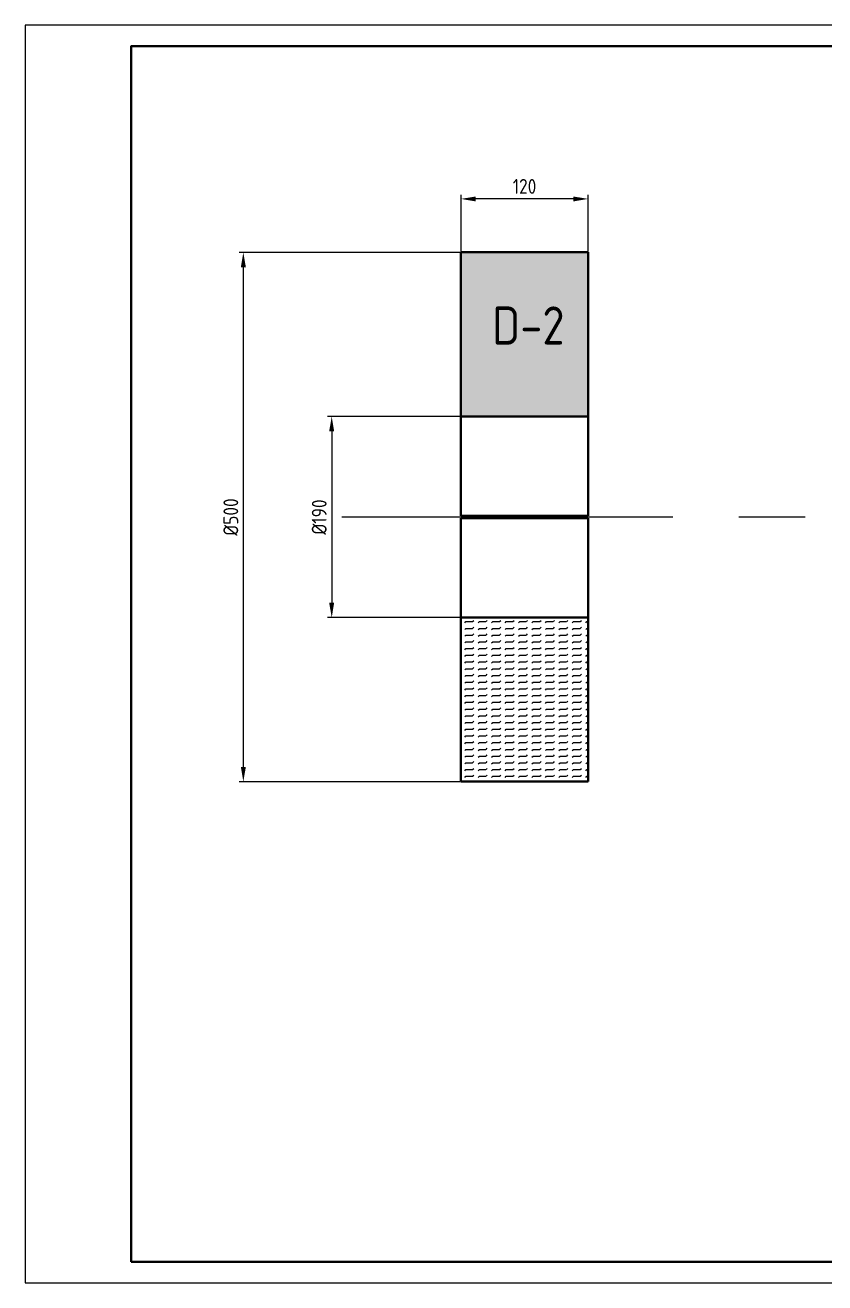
# Model space of a CAD drawing. Header units: millimetres. Extents: x 52110 to 400893, y -153728 to 31997.
# Drawn here: x 356035 to 356790, y -22989 to -21801 of the extents above; entities that cross this region are included whole.
import ezdxf
from ezdxf.enums import TextEntityAlignment as Align

# ---------------------------------------------------------------- set-up
doc = ezdxf.new("R2010")
doc.units = ezdxf.units.MM
doc.header["$LTSCALE"] = 500
doc.linetypes.add('CENTER', pattern=[2, 1.25, -0.25, 0.25, -0.25])
for name, color, linetype, lineweight in [('SHI', 7, 'Continuous', 40), ('WEN', 3, 'Continuous', 20), ('XI', 2, 'Continuous', 20), ('ZHONG', 1, 'CENTER', 20)]:
    doc.layers.add(name, color=color, linetype=linetype, lineweight=lineweight)
doc.styles.add('GB', font='gbenor.shx', dxfattribs={"bigfont": 'gbcbig.shx'})
doc.dimstyles.new('ISO-25$0', dxfattribs={"dimscale": 40, "dimtxt": 3.5, "dimasz": 3.5, "dimexe": 1, "dimexo": 0.2, "dimgap": 1.2, "dimtad": 1, "dimtoh": 1, "dimdec": 1, "dimzin": 9, "dimdsep": 46, "dimtxsty": 'GB', "dimcen": 0, "dimclrd": 3, "dimclre": 3, "dimclrt": 256, "dimadec": 0, "dimazin": 2, "dimtfac": 1, "dimtdec": 1, "dimtix": 1, "dimtmove": 0, "dimatfit": 3, "dimldrblk": 'DOTSMALL', "dimfxl": 0, "dimlwd": -1, "dimlwe": 20, "dimarcsym": 0})
pattern_1 = [(0, (0, 0), (0, 6.35), [6.35, -6.35]), (45, (6.35, 0), (4e-16, 6.350002743), [1.5875, -5.80526, 1.5875, -8.98026])]

# ---------------------------------------------------------------- blocks, each defined once
blk = doc.blocks.new('*D640')
at = {"layer": 'Defpoints', "color": 0}
for p in [(356446.4, -21965.4), (356446.4, -22015.9), (356566.4, -22015.9)]:
    blk.add_point(p, dxfattribs=at)
at = {"layer": 'WEN', "color": 3, "linetype": 'ByBlock', "lineweight": 20}
for p, q in [((356446.4, -22015.1), (356446.4, -21961.4)), ((356566.4, -22015.1), (356566.4, -21961.4))]:
    blk.add_line(p, q, dxfattribs=at)
at = {"layer": 'WEN', "color": 3, "linetype": 'ByBlock'}
blk.add_line((356552.4, -21965.4), (356460.4, -21965.4), dxfattribs=at)
at = {"layer": 'WEN', "color": 3}
for points in [[(356460.4, -21963.1), (356460.4, -21967.8), (356446.4, -21965.4)], [(356552.4, -21963.1), (356552.4, -21967.8), (356566.4, -21965.4)]]:
    blk.add_solid(points, dxfattribs=at)
at = {"layer": 'WEN', "insert": (356506.4, -21953.6), "char_height": 14, "attachment_point": 5, "style": 'GB'}
blk.add_mtext('120', dxfattribs=at)
blk = doc.blocks.new('_DotSmall')
at = {"color": 0, "linetype": 'ByBlock', "const_width": 0.5}
blk.add_lwpolyline([(-0.0625, 0, 1), (0.0625, 0, 1)], format="xyb", close=True, dxfattribs=at)
blk = doc.blocks.new('*D642')
at = {"layer": 'Defpoints', "color": 0}
for p in [(356506.4, -22170.9), (356324.3, -22360.9), (356506.4, -22360.9)]:
    blk.add_point(p, dxfattribs=at)
at = {"layer": 'WEN', "color": 3, "linetype": 'ByBlock', "lineweight": 20}
for p, q in [((356505.6, -22170.9), (356320.3, -22170.9)), ((356505.6, -22360.9), (356320.3, -22360.9))]:
    blk.add_line(p, q, dxfattribs=at)
at = {"layer": 'WEN', "color": 3, "linetype": 'ByBlock'}
blk.add_line((356324.3, -22184.9), (356324.3, -22346.9), dxfattribs=at)
at = {"layer": 'WEN', "color": 3}
for points in [[(356321.9, -22184.9), (356326.6, -22184.9), (356324.3, -22170.9)], [(356321.9, -22346.9), (356326.6, -22346.9), (356324.3, -22360.9)]]:
    blk.add_solid(points, dxfattribs=at)
at = {"layer": 'WEN', "insert": (356312.5, -22265.9), "char_height": 14, "attachment_point": 5, "rotation": 90, "style": 'GB'}
blk.add_mtext('%%C190', dxfattribs=at)
blk = doc.blocks.new('*D643')
at = {"layer": 'Defpoints', "color": 0}
for p in [(356446.4, -22015.9), (356240.8, -22515.9), (356446.4, -22515.9)]:
    blk.add_point(p, dxfattribs=at)
at = {"layer": 'WEN', "color": 3, "linetype": 'ByBlock', "lineweight": 20}
for p, q in [((356445.6, -22015.9), (356236.8, -22015.9)), ((356445.6, -22515.9), (356236.8, -22515.9))]:
    blk.add_line(p, q, dxfattribs=at)
at = {"layer": 'WEN', "color": 3, "linetype": 'ByBlock'}
blk.add_line((356240.8, -22029.9), (356240.8, -22501.9), dxfattribs=at)
at = {"layer": 'WEN', "color": 3}
for points in [[(356238.5, -22029.9), (356243.2, -22029.9), (356240.8, -22015.9)], [(356238.5, -22501.9), (356243.2, -22501.9), (356240.8, -22515.9)]]:
    blk.add_solid(points, dxfattribs=at)
at = {"layer": 'WEN', "insert": (356229, -22265.9), "char_height": 14, "attachment_point": 5, "rotation": 90, "style": 'GB'}
blk.add_mtext('%%C500', dxfattribs=at)

msp = doc.modelspace()

# ---------------------------------------------------------------- hatches: boundary and pattern name
at = {"layer": 'WEN'}
h = msp.add_hatch(dxfattribs=at)
h.set_pattern_fill('FLEX', color=256, style=0)
h.set_pattern_definition(pattern_1)
h.paths.add_polyline_path([(356566.38101, -22015.85569), (356446.38101, -22015.85569), (356446.38101, -22170.85569), (356566.38101, -22170.85569)])
h.paths.add_polyline_path([(356473.04944, -22107.79161), (356547.05985, -22107.79161), (356547.05985, -22062.16572), (356473.04944, -22062.16572)], flags=24)
h.paths.add_polyline_path([(356493.54308, -21963.54658), (356519.21894, -21963.54658), (356519.21894, -21945.45635), (356493.54308, -21945.45635)], flags=9)
h.paths.add_polyline_path([(356825.92934, -22272.1875), (356825.92934, -22259.52389), (356807.84371, -22259.52389), (356807.84371, -22272.1875)], flags=9)
h.paths.add_polyline_path([(356322.94673, -22283.964), (356322.94673, -22247.74738), (356304.86979, -22247.74738), (356304.86979, -22283.964)], flags=9)
h.paths.add_polyline_path([(356239.444, -22285.11029), (356239.444, -22246.6011), (356221.45616, -22246.6011), (356221.45616, -22285.11029)], flags=9)
h.paths.add_polyline_path([(357257.03839, -22914.97622), (357431.06045, -22914.97622), (357431.06045, -22872.8218), (357257.03839, -22872.8218)], flags=9)
h.paths.add_polyline_path([(357199.32834, -22734.08704), (357386.03422, -22734.08704), (357386.03422, -22705.10174), (357199.32834, -22705.10174)], flags=9)
h.paths.add_polyline_path([(357199.42761, -22703.49937), (357332.37613, -22703.49937), (357332.37613, -22675.10966), (357199.42761, -22675.10966)], flags=9)
h.paths.add_polyline_path([(357198.94743, -22672.1611), (357481.19599, -22672.1611), (357481.19599, -22643.17581), (357198.94743, -22643.17581)], flags=9)
h.paths.add_polyline_path([(357280.43124, -22587.78844), (357328.79521, -22587.78844), (357328.79521, -22560.68918), (357280.43124, -22560.68918)], flags=9)
h.paths.add_polyline_path([(357199.61203, -22635.05295), (357589.47011, -22635.05295), (357589.47011, -22606.06766), (357199.61203, -22606.06766)], flags=9)
h.paths.add_polyline_path([(357488.39939, -22960.15354), (357661.144, -22960.15354), (357661.144, -22930.40499), (357488.39939, -22930.40499)], flags=9)
h.paths.add_polyline_path([(357472.38752, -22874.23331), (357517.1559, -22874.23331), (357517.1559, -22848.32522), (357472.38752, -22848.32522)], flags=9)
h.paths.add_polyline_path([(357465.48862, -22850.38221), (357524.0548, -22850.38221), (357524.0548, -22824.17633), (357465.48862, -22824.17633)], flags=9)
h.paths.add_polyline_path([(357553.92057, -22851.12669), (357595.62278, -22851.12669), (357595.62278, -22823.43184), (357553.92057, -22823.43184)], flags=9)
h.paths.add_polyline_path([(357538.24226, -22874.68), (357611.30109, -22874.68), (357611.30109, -22847.87853), (357538.24226, -22847.87853)], flags=9)
h.paths.add_polyline_path([(357491.07904, -22899.12669), (357574.89154, -22899.12669), (357574.89154, -22871.43184), (357491.07904, -22871.43184)], flags=9)
h.paths.add_polyline_path([(357617.93468, -22852.70917), (357692.42854, -22852.70917), (357692.42854, -22821.84957), (357617.93468, -22821.84957)], flags=9)
h.paths.add_polyline_path([(357640.51802, -22871.96898), (357669.0254, -22871.96898), (357669.0254, -22850.58955), (357640.51802, -22850.58955)], flags=9)
h.paths.add_polyline_path([(357631.37717, -22899.30254), (357680.93232, -22899.30254), (357680.93232, -22871.0121), (357631.37717, -22871.0121)], flags=9)
h.paths.add_polyline_path([(357645.48939, -22919.78724), (357666.8201, -22919.78724), (357666.8201, -22898.5274), (357645.48939, -22898.5274)], flags=9)
h.paths.add_polyline_path([(357245.64669, -22967.40427), (357271.89669, -22967.40427), (357271.89669, -22947.15427), (357245.64669, -22947.15427)], flags=9)
h.paths.add_polyline_path([(357238.71471, -22946.23331), (357278.82868, -22946.23331), (357278.82868, -22920.32522), (357238.71471, -22920.32522)], flags=9)
h.paths.add_polyline_path([(357326.98656, -22968.43497), (357366.55683, -22968.43497), (357366.55683, -22946.12356), (357326.98656, -22946.12356)], flags=9)
h.paths.add_polyline_path([(357327.11177, -22946.53111), (357366.43162, -22946.53111), (357366.43162, -22920.02743), (357327.11177, -22920.02743)], flags=9)
h.paths.add_polyline_path([(356990.34155, -22970.08441), (357039.20184, -22970.08441), (357039.20184, -22944.47412), (356990.34155, -22944.47412)], flags=9)
h.paths.add_polyline_path([(356990.34155, -22922.9778), (357039.20184, -22922.9778), (357039.20184, -22895.58074), (356990.34155, -22895.58074)], flags=9)
h.paths.add_polyline_path([(356989.94449, -22946.68), (357039.5989, -22946.68), (357039.5989, -22919.87853), (356989.94449, -22919.87853)], flags=9)
h.paths.add_polyline_path([(356990.24228, -22898.68), (357039.30111, -22898.68), (357039.30111, -22871.87853), (356990.24228, -22871.87853)], flags=9)
h.paths.add_polyline_path([(357396.35995, -22963.54397), (357449.18348, -22963.54397), (357449.18348, -22927.01456), (357396.35995, -22927.01456)], flags=9)
h.paths.add_polyline_path([(357385.19083, -22850.68), (357444.35259, -22850.68), (357444.35259, -22823.87853), (357385.19083, -22823.87853)], flags=9)
h.paths.add_polyline_path([(357392.08973, -22874.23331), (357437.4537, -22874.23331), (357437.4537, -22848.32522), (357392.08973, -22848.32522)], flags=9)
h = msp.add_hatch(dxfattribs=at)
h.set_pattern_fill('FLEX', color=256, style=0)
h.set_pattern_definition(pattern_1)
h.paths.add_polyline_path([(356566.38101, -22360.85569), (356446.38101, -22360.85569), (356446.38101, -22515.85569), (356566.38101, -22515.85569)])

# ---------------------------------------------------------------- linework, layer by layer
at = {"layer": 'SHI'}
for p, q in [((356446.38101, -22264.85569), (356446.38101, -22015.85569)), ((356446.38101, -22015.85569), (356566.38101, -22015.85569)), ((356566.38101, -22264.85569), (356566.38101, -22015.85569)), ((356446.38101, -22170.85569), (356566.38101, -22170.85569)), ((356446.38101, -22264.85569), (356566.38101, -22264.85569)), ((356446.38101, -22266.85569), (356566.38101, -22266.85569)), ((356446.38101, -22266.85569), (356446.38101, -22515.85569)), ((356566.38101, -22266.85569), (356566.38101, -22515.85569)), ((356446.38101, -22360.85569), (356566.38101, -22360.85569)), ((356446.38101, -22515.85569), (356566.38101, -22515.85569))]:
    msp.add_line(p, q, dxfattribs=at)
msp.add_lwpolyline([(356134.77169, -22969.27927), (357694.77169, -22969.27927), (357694.77169, -21821.27927), (356134.77169, -21821.27927)], close=True, dxfattribs=at)
at = {"layer": 'XI'}
msp.add_lwpolyline([(356034.77169, -22989.27927), (357714.77169, -22989.27927), (357714.77169, -21801.27927), (356034.77169, -21801.27927)], close=True, dxfattribs=at)
at = {"layer": 'ZHONG', "color": 1, "ltscale": 0.5}
msp.add_line((356333.91212, -22265.85569), (357108.03126, -22265.85569), dxfattribs=at)

# ---------------------------------------------------------------- texts
at = {"layer": 'WEN', "style": 'GB'}
msp.add_text('D-2', height=36, dxfattribs=at).set_placement((356510.05464, -22084.97867), align=Align.MIDDLE)

# ---------------------------------------------------------------- dimensions: what is measured, and where the dimension line sits
at = {"layer": 'WEN'}
dim = msp.add_linear_dim(base=(356446.38101, -21965.42532), p1=(356566.38101, -22015.85569), p2=(356446.38101, -22015.85569), dimstyle='ISO-25$0', override={"dimscale": 4, "dimatfit": 0, "dimfxl": 1.25}, dxfattribs=at)
dim.commit()
dim.dimension.update_dxf_attribs({"geometry": '*D640', "text_midpoint": (356506.38101, -21953.62532)})
for base, p1, p2, picture, middle in [((356240.84409, -22515.85569), (356446.38101, -22015.85569), (356446.38101, -22515.85569), '*D643', (356229.04409, -22265.85569)), ((356324.26336, -22360.85569), (356506.38101, -22170.85569), (356506.38101, -22360.85569), '*D642', (356312.46336, -22265.85569))]:
    dim = msp.add_linear_dim(base=base, p1=p1, p2=p2, angle=90, text='%%C<>', dimstyle='ISO-25$0', override={"dimscale": 4, "dimatfit": 0, "dimfxl": 1.25}, dxfattribs=at)
    dim.commit()
    dim.dimension.update_dxf_attribs({"geometry": picture, "text_midpoint": middle})

doc.saveas('drawing.dxf')
